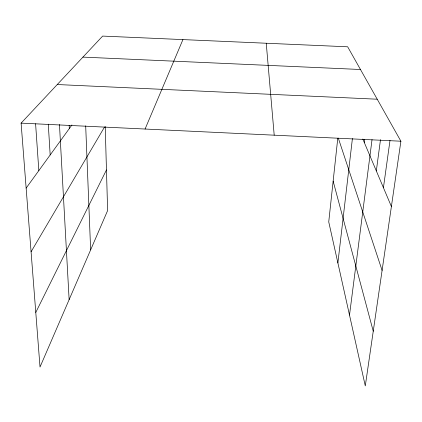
<?xml version="1.0" encoding="UTF-8"?>
<svg xmlns="http://www.w3.org/2000/svg" width="422" height="422" viewBox="0 0 422 422"><rect width="100%" height="100%" fill="white"/><g stroke="black" fill="none" stroke-linecap="round" stroke-linejoin="round"><path stroke-width="0.63" d="M337.779 138.226L328.738 221.893L365.288 385.914L400.9 141.212L347.67 46.8L102.641 36.086L21.1 123.129L40.016 367.034L107.621 210.578L105.22 126.537M337.885 262.948L352.412 138.532M364.355 142.631L364.761 139.36M349.506 315.086L372.04 139.571M376.324 170.915L380.496 139.65M383.429 187.695L390.002 140.442M145.078 129.032L182.932 39.594M35.78 312.438L106.46 169.934M31.08 251.781L104.54 127.001M26.138 188.107L71.919 124.965M82.944 57.112L360.467 69.503M57.255 84.532L377.221 99.212M21.1 123.129L400.9 141.212M362.825 139.028L391.394 206.516M338.312 138.131L382.095 270.428M333.143 181.143L373.248 331.238M266.24 43.239L274.205 135.177M35.59 123.73L38.835 170.599M48.272 124.158L50.176 154.958M59.465 124.511L69.134 299.646M69.161 125.292L69.324 128.546M85.687 125.835L90.64 249.871"/></g></svg>
